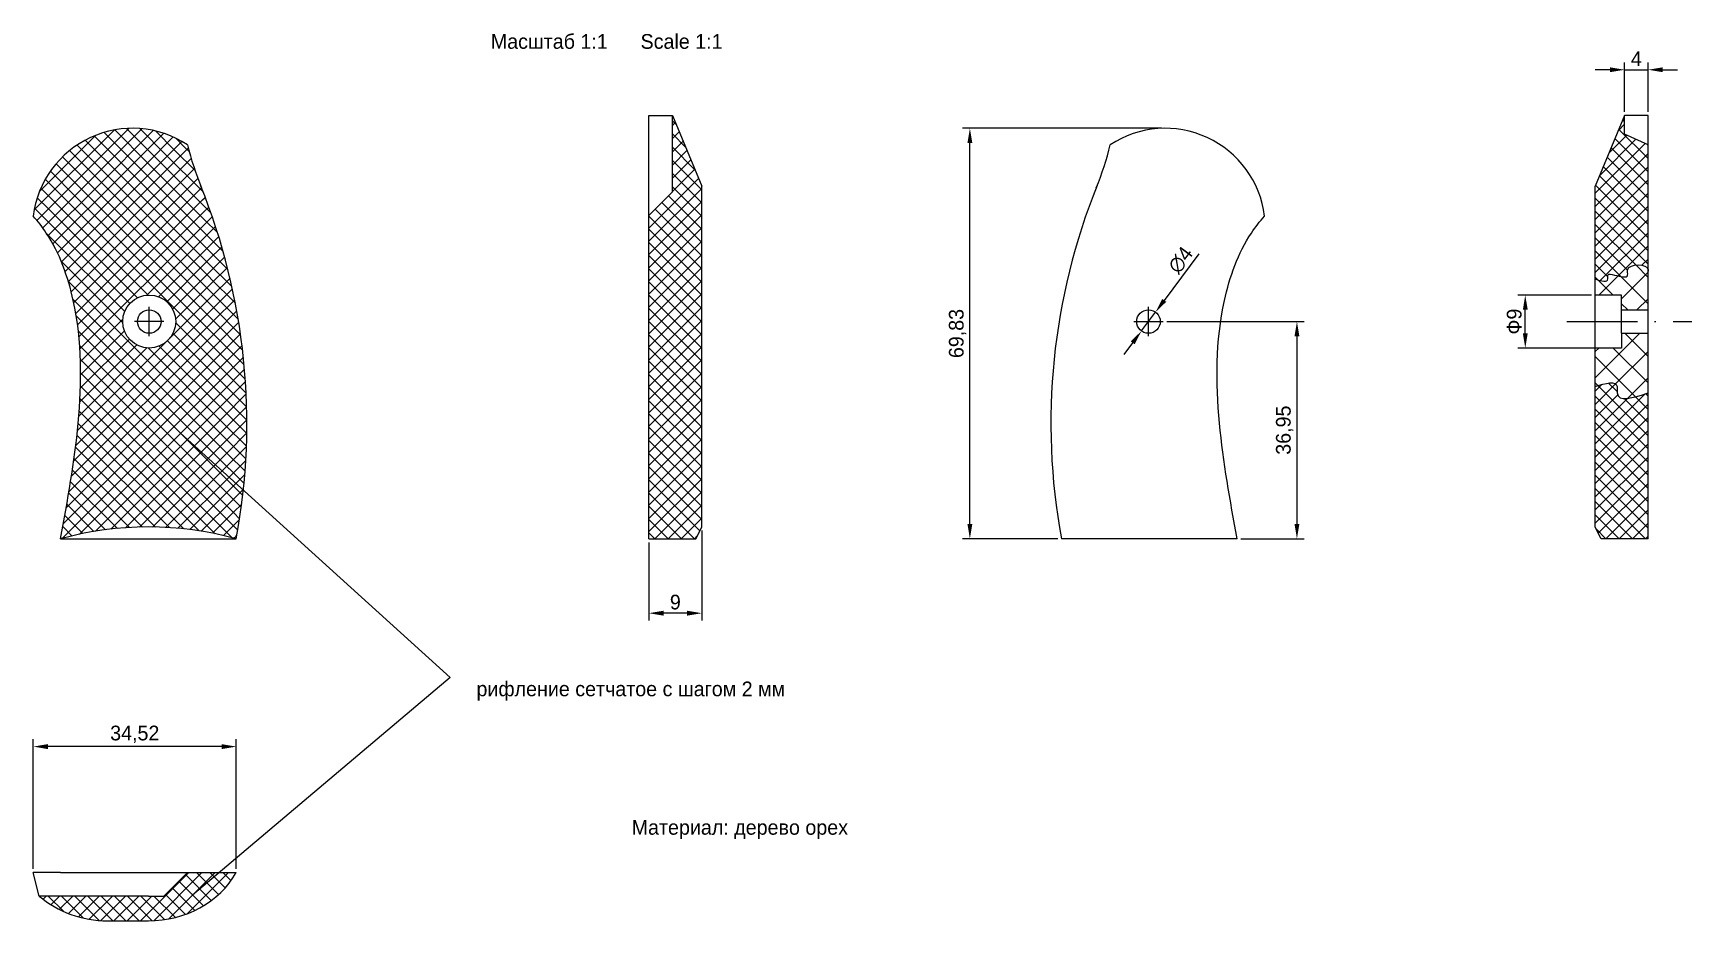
# Model space of a CAD drawing. Header units: millimetres. Extents: x -5 to 277, y -65 to 86.
import ezdxf

# ---------------------------------------------------------------- set-up
doc = ezdxf.new("R2010")
doc.units = ezdxf.units.MM
doc.linetypes.add('ACAD_ISO10W100', pattern=[18, 12, -3, 0, -3])
doc.dimstyles.new('ISO-25', dxfattribs={"dimtxt": 2.5, "dimasz": 2.5, "dimexe": 1.25, "dimexo": 0.625, "dimtad": 1, "dimtxsty": 'Standard', "dimcen": 2.5, "dimadec": 0, "dimazin": 0, "dimtfac": 1, "dimtmove": 0, "dimatfit": 3, "dimfxl": 0, "dimarcsym": 0})

# ---------------------------------------------------------------- blocks, each defined once
blk = doc.blocks.new('*D3')
at = {"color": 0, "lineweight": -2}
for p, q in [((109, 1.38), (109, -13.91)), ((100, -0.62), (100, -13.91)), ((106.5, -12.66), (102.5, -12.66))]:
    blk.add_line(p, q, dxfattribs=at)
at = {"color": 0}
for points in [[(102.5, -12.24), (102.5, -13.08), (100, -12.66)], [(106.5, -12.24), (106.5, -13.08), (109, -12.66)]]:
    blk.add_solid(points, dxfattribs=at)
at = {"layer": 'Defpoints', "color": 0}
for p in [(100, 0), (109, 2), (100, -12.66)]:
    blk.add_point(p, dxfattribs=at)
at = {"color": 0, "insert": (104.5, -10.79), "char_height": 2.5, "attachment_point": 5}
blk.add_mtext('9', dxfattribs=at)
blk = doc.blocks.new('*D4')
at = {"color": 0, "lineweight": -2}
for p, q in [((187.15, 69.83), (153.31, 69.83)), ((154.56, 2.5), (154.56, 67.33)), ((169.5, 0), (153.31, 0))]:
    blk.add_line(p, q, dxfattribs=at)
at = {"color": 0}
for points in [[(154.15, 67.33), (154.98, 67.33), (154.56, 69.83)], [(154.15, 2.5), (154.98, 2.5), (154.56, 0)]]:
    blk.add_solid(points, dxfattribs=at)
at = {"layer": 'Defpoints', "color": 0}
for p in [(154.56, 69.83), (187.77, 69.83), (170.13, 0)]:
    blk.add_point(p, dxfattribs=at)
at = {"color": 0, "insert": (152.48, 34.92), "char_height": 2.5, "attachment_point": 5, "rotation": 90}
blk.add_mtext('69,83', dxfattribs=at)
blk = doc.blocks.new('*D5')
at = {"color": 0, "lineweight": -2}
for p, q in [((-4.64, -56.16), (-4.64, -34.11)), ((27.37, -35.36), (-2.14, -35.36)), ((29.87, -56.16), (29.87, -34.11))]:
    blk.add_line(p, q, dxfattribs=at)
at = {"color": 0}
for points in [[(-2.14, -34.94), (-2.14, -35.78), (-4.64, -35.36)], [(27.37, -34.94), (27.37, -35.78), (29.87, -35.36)]]:
    blk.add_solid(points, dxfattribs=at)
at = {"layer": 'Defpoints', "color": 0}
for p in [(-4.64, -35.36), (-4.64, -56.79), (29.87, -56.79)]:
    blk.add_point(p, dxfattribs=at)
at = {"color": 0, "insert": (12.62, -33.28), "char_height": 2.5, "attachment_point": 5}
blk.add_mtext('34,52', dxfattribs=at)
blk = doc.blocks.new('*D6')
at = {"color": 0, "lineweight": -2}
for p, q in [((188.04, 36.95), (211.4, 36.95)), ((210.15, 34.45), (210.15, 2.5)), ((200.62, 0), (211.4, 0))]:
    blk.add_line(p, q, dxfattribs=at)
at = {"color": 0}
for points in [[(209.74, 34.45), (210.57, 34.45), (210.15, 36.95)], [(209.74, 2.5), (210.57, 2.5), (210.15, 0)]]:
    blk.add_solid(points, dxfattribs=at)
at = {"layer": 'Defpoints', "color": 0}
for p in [(187.42, 36.95), (200, 0), (210.15, 0)]:
    blk.add_point(p, dxfattribs=at)
at = {"color": 0, "insert": (208.07, 18.48), "char_height": 2.5, "attachment_point": 5, "rotation": 90}
blk.add_mtext('36,95', dxfattribs=at)
blk = doc.blocks.new('*D7')
at = {"color": 0, "lineweight": -2}
for p, q in [((193.5, 48.49), (187.61, 40.56)), ((183.73, 35.35), (186.11, 38.56)), ((182.23, 33.34), (180.74, 31.33))]:
    blk.add_line(p, q, dxfattribs=at)
at = {"color": 0}
for points in [[(187.27, 40.81), (187.94, 40.31), (186.11, 38.56)], [(181.9, 33.59), (182.57, 33.09), (183.73, 35.35)]]:
    blk.add_solid(points, dxfattribs=at)
at = {"layer": 'Defpoints', "color": 0}
for p in [(186.11, 38.56), (183.73, 35.35)]:
    blk.add_point(p, dxfattribs=at)
at = {"color": 0, "insert": (190.38, 47.43), "char_height": 2.5, "attachment_point": 5, "rotation": 53.3621}
blk.add_mtext('∅4', dxfattribs=at)
blk = doc.blocks.new('*D8')
at = {"color": 0, "lineweight": -2}
for p, q in [((260.21, 41.45), (247.71, 41.45)), ((248.96, 34.95), (248.96, 38.95)), ((260.82, 32.45), (247.71, 32.45))]:
    blk.add_line(p, q, dxfattribs=at)
at = {"color": 0}
for points in [[(248.55, 38.95), (249.38, 38.95), (248.96, 41.45)], [(248.55, 34.95), (249.38, 34.95), (248.96, 32.45)]]:
    blk.add_solid(points, dxfattribs=at)
at = {"layer": 'Defpoints', "color": 0}
for p in [(248.96, 41.45), (260.84, 41.45), (261.45, 32.45)]:
    blk.add_point(p, dxfattribs=at)
at = {"color": 0, "insert": (247.09, 36.95), "char_height": 2.5, "attachment_point": 5, "rotation": 90}
blk.add_mtext('Ф9', dxfattribs=at)
blk = doc.blocks.new('*D9')
at = {"color": 0, "lineweight": -2}
for p, q in [((263.34, 79.79), (260.84, 79.79)), ((265.84, 72.62), (265.84, 81.04)), ((265.84, 79.79), (269.84, 79.79)), ((269.84, 72.62), (269.84, 81.04)), ((272.34, 79.79), (274.84, 79.79))]:
    blk.add_line(p, q, dxfattribs=at)
at = {"color": 0}
for points in [[(263.34, 80.21), (263.34, 79.38), (265.84, 79.79)], [(272.34, 80.21), (272.34, 79.38), (269.84, 79.79)]]:
    blk.add_solid(points, dxfattribs=at)
at = {"layer": 'Defpoints', "color": 0}
for p in [(269.84, 79.79), (265.84, 72), (269.84, 72)]:
    blk.add_point(p, dxfattribs=at)
at = {"color": 0, "insert": (267.84, 81.67), "char_height": 2.5, "attachment_point": 5}
blk.add_mtext('4', dxfattribs=at)

msp = doc.modelspace()

# ---------------------------------------------------------------- hatches: boundary and pattern name
h = msp.add_hatch()
h.set_pattern_fill('ANSI37', color=256, scale=0.5, style=0)
h.paths.add_polyline_path([(109, 60), (104, 72), (104, 59), (100, 55), (100, 0), (108, 0), (109, 2)])
edge = h.paths.add_edge_path()
edge.add_ellipse((14.937, -50), major_axis=(-16.75, 0), ratio=0.8955224, start_angle=450, end_angle=513.097)
edge.add_line((29.874, -56.787), (21.571, -56.787))
edge.add_line((21.571, -56.787), (17.571, -60.787))
edge.add_line((17.571, -60.787), (14.937, -60.787))
edge.add_line((14.937, -60.787), (-3.611, -60.787))
edge.add_ellipse((8.027, -50), major_axis=(-16.75, 0), ratio=0.8955224, start_angle=405.98419, end_angle=450)
edge.add_line((8.027, -65), (14.937, -65))
h = msp.add_hatch()
h.set_pattern_fill('ANSI37', color=256, scale=0.5, style=0)
edge = h.paths.add_edge_path()
edge.add_line((269.84, 67.034), (265.84, 68.826))
edge.add_line((265.84, 68.826), (265.84, 72))
edge.add_line((265.84, 72), (260.84, 60))
edge.add_line((260.84, 60), (260.84, 44.196))
edge.add_spline(control_points=[(260.84, 44.196), (261.899, 43.86), (263.284, 43.421), (262.818, 45.209), (264.608, 44.742), (266.687, 44.17), (265.844, 46.906), (269.714, 46.87), (269.84, 45.756)], knot_values=[0, 0, 0, 0, 2.172003, 2.8407741, 3.9563897, 6.1876226, 7.0793179, 10.5604664, 10.5604664, 10.5604664, 10.5604664], degree=3, periodic=0)
edge.add_line((269.84, 45.756), (269.84, 67.034))
edge = h.paths.add_edge_path()
edge.add_spline(control_points=[(269.84, 24.802), (267.268, 23.986), (264.153, 22.997), (264.91, 27.126), (262.611, 26.443), (260.84, 25.916)], knot_values=[0, 0, 0, 0, 5.2661342, 6.3807529, 10.1146187, 10.1146187, 10.1146187, 10.1146187], degree=3, periodic=0)
edge.add_line((260.84, 25.916), (260.84, 2))
edge.add_line((260.84, 2), (261.84, 0))
edge.add_line((261.84, 0), (269.84, 0))
edge.add_line((269.84, 0), (269.84, 24.802))
h = msp.add_hatch()
h.set_pattern_fill('ANSI37', color=256, scale=0.5, style=0)
h.set_pattern_definition([(135, (200, -1e-13), (1.122532, 1.122532), []), (45, (200, -1e-13), (1.122532, -1.122532), [])])
edge = h.paths.add_edge_path()
edge.add_spline(control_points=[(0, 0), (1.197, 6.518), (3.636, 19.885), (3.689, 37.828), (-0.565, 49.787), (-3.835, 53.995), (-4.643, 54.91)], knot_values=[0.2516286, 0.2516286, 0.2516286, 0.2516286, 20.1296026, 41.0102156, 53.3971482, 57.0681631, 57.0681631, 57.0681631, 57.0681631], degree=3, periodic=0)
edge.add_arc((12.23, 52.83), 17, 416.66583, 532.97325, ccw=False)
edge.add_arc((73.82, 80), 53.833, 193.93747, 202.12992)
edge.add_arc((-76.328, 19.622), 108, 349.5318, 381.7945, ccw=False)
edge.add_arc((14.937, -54.63), 56.635, 434.70773, 465.29227)
h.paths.add_polyline_path([(19.58, 36.952, 1), (10.58, 36.952, 1)], flags=16)
h = msp.add_hatch()
h.set_pattern_fill('ANSI37', color=256, style=0)
edge = h.paths.add_edge_path()
edge.add_spline(control_points=[(269.84, 45.756), (269.714, 46.87), (265.844, 46.906), (266.687, 44.17), (264.608, 44.742), (262.818, 45.209), (263.284, 43.421), (261.899, 43.86), (260.84, 44.196)], knot_values=[0, 0, 0, 0, 3.4811484, 4.3728437, 6.6040767, 7.7196923, 8.3884633, 10.5604664, 10.5604664, 10.5604664, 10.5604664], degree=3, periodic=0)
edge.add_line((260.84, 44.196), (260.84, 41.452))
edge.add_line((260.84, 41.452), (265.34, 41.452))
edge.add_line((265.34, 41.452), (265.34, 38.952))
edge.add_line((265.34, 38.952), (269.84, 38.952))
edge.add_line((269.84, 38.952), (269.84, 45.756))
edge = h.paths.add_edge_path()
edge.add_line((269.84, 34.952), (265.34, 34.952))
edge.add_line((265.34, 34.952), (265.34, 32.452))
edge.add_line((265.34, 32.452), (260.84, 32.452))
edge.add_line((260.84, 32.452), (260.84, 25.916))
edge.add_spline(control_points=[(260.84, 25.916), (262.611, 26.443), (264.91, 27.126), (264.153, 22.997), (267.268, 23.986), (269.84, 24.802)], knot_values=[0, 0, 0, 0, 3.7338658, 4.8484844, 10.1146187, 10.1146187, 10.1146187, 10.1146187], degree=3, periodic=0)
edge.add_line((269.84, 24.802), (269.84, 34.952))

# ---------------------------------------------------------------- linework, layer by layer
for p, q in [((100, 0), (100, 72)), ((100, 72), (104, 72)), ((104, 72), (109, 60)), ((104, 59), (104, 72)), ((265.84, 72), (260.84, 60)), ((269.84, 72), (265.84, 72)), ((265.84, 68.826), (265.84, 72)), ((269.84, 0), (269.84, 72)), ((269.84, 67.034), (265.84, 68.826)), ((109, 2), (109, 60)), ((260.84, 2), (260.84, 60)), ((100, 55), (104, 59)), ((265.34, 41.452), (260.84, 41.452)), ((265.34, 38.952), (265.34, 41.452)), ((17.58, 36.952), (12.58, 36.952)), ((15.08, 34.452), (15.08, 39.452)), ((182.42, 36.952), (187.42, 36.952)), ((184.92, 34.452), (184.92, 39.452)), ((265.34, 38.952), (269.84, 38.952)), ((265.34, 34.952), (265.34, 38.952)), ((265.34, 34.952), (265.34, 32.452)), ((265.34, 34.952), (269.84, 34.952)), ((265.34, 32.452), (260.84, 32.452)), ((20.395, 17.961), (66.255, -23.617)), ((100, 0), (108, 0)), ((108, 0), (109, 2)), ((200, 0), (186.357, 0)), ((261.84, 0), (260.84, 2)), ((269.84, 0), (261.84, 0)), ((0, 0), (13.643, 0)), ((13.643, 0), (19.643, 0)), ((19.643, 0), (29.874, 0)), ((180.357, 0), (170.126, 0)), ((186.357, 0), (180.357, 0)), ((66.255, -23.617), (22.451, -60.617)), ((0, -56.787), (-4.643, -56.787)), ((-3.611, -60.787), (-4.643, -56.787)), ((0, -56.787), (29.874, -56.787)), ((21.571, -56.787), (17.571, -60.787)), ((14.937, -60.787), (-3.611, -60.787)), ((14.937, -60.787), (17.571, -60.787)), ((8.027, -65), (14.937, -65))]:
    msp.add_line(p, q)
at = {"color": 1, "linetype": 'ACAD_ISO10W100', "lineweight": 5}
msp.add_line((256.027, 36.952), (277.271, 36.952), dxfattribs=at)
for centre, radius in [((15.08, 36.952), 4.5), ((15.08, 36.952), 2), ((184.92, 36.952), 2)]:
    msp.add_circle(centre, radius)
for centre, radius, start, end in [((12.23, 52.83), 17, 56.66583, 172.97325), ((187.77, 52.83), 17, 7.02675, 123.33417), ((73.82, 80), 53.833, 193.93747, 202.12994), ((126.18, 80), 53.833, 337.87006, 346.06253), ((-76.328, 19.622), 108, 349.5318, 22.01766), ((276.328, 19.622), 108, 157.98234, 190.4682), ((14.937, -54.63), 56.635, 74.70773, 105.29227)]:
    msp.add_arc(centre, radius, start, end)
for centre, start_param, end_param in [((14.937, -50), 7.8539816, 8.9552321), ((8.027, -50), 7.0857607, 7.8539816)]:
    msp.add_ellipse(centre, major_axis=(-16.75, 0), ratio=0.8955224, start_param=start_param, end_param=end_param)
for points in [[(0, 0), (1.197, 6.518), (3.636, 19.885), (3.689, 37.828), (-0.565, 49.787), (-3.835, 53.995), (-4.643, 54.91)], [(200, 0), (198.803, 6.518), (196.364, 19.885), (196.311, 37.828), (200.565, 49.787), (203.835, 53.995), (204.643, 54.91)]]:
    msp.add_open_spline(points, degree=3, knots=[0.2516286, 0.2516286, 0.2516286, 0.2516286, 20.1296026, 41.0102156, 53.3971482, 57.0681631, 57.0681631, 57.0681631, 57.0681631])
for points in [[(260.84, 44.196), (263.012, 44.196), (263.012, 44.865), (264.127, 44.865), (266.359, 44.865), (266.359, 45.756), (269.84, 45.756), (269.84, 45.534)], [(260.84, 25.916), (264.574, 25.916), (264.574, 24.802), (269.84, 24.802)]]:
    msp.add_spline(points, degree=3)

# ---------------------------------------------------------------- texts
for s, p in [('Масштаб 1:1      Scale 1:1', (73.136, 83.357)), ('рифление сетчатое с шагом 2 мм', (70.702, -26.791)), ('Материал: дерево орех', (97.08, -50.35))]:
    msp.add_text(s, height=2.5).set_placement(p)

# ---------------------------------------------------------------- dimensions: what is measured, and where the dimension line sits
for base, p1, p2, picture, middle in [((269.84, 79.793), (265.84, 72), (269.84, 72), '*D9', (267.84, 81.668)), ((100, -12.661), (109, 2), (100, 0), '*D3', (104.5, -10.786)), ((-4.643, -35.36), (29.874, -56.787), (-4.643, -56.787), '*D5', (12.616, -33.277))]:
    dim = msp.add_linear_dim(base=base, p1=p1, p2=p2, dimstyle='ISO-25', override={"dimtmove": 1})
    dim.commit()
    dim.dimension.update_dxf_attribs({"geometry": picture, "text_midpoint": middle})
for base, p1, p2, picture, middle in [((154.563, 69.83), (170.126, 0), (187.77, 69.83), '*D4', (152.48, 34.915)), ((210.153, 0), (187.42, 36.952), (200, 0), '*D6', (208.07, 18.476))]:
    dim = msp.add_linear_dim(base=base, p1=p1, p2=p2, angle=90, dimstyle='ISO-25', override={"dimtmove": 1})
    dim.commit()
    dim.dimension.update_dxf_attribs({"geometry": picture, "text_midpoint": middle})
dim = msp.add_diameter_dim_2p(p1=(183.726, 35.347), p2=(186.113, 38.557), dimstyle='ISO-25', override={"dimtmove": 1})
dim.commit()
dim.dimension.update_dxf_attribs({"geometry": '*D7', "text_midpoint": (191.884, 46.316), "dimtype": 163})
dim = msp.add_linear_dim(base=(248.962, 41.452), p1=(261.448, 32.452), p2=(260.84, 41.452), angle=90, text='Ф9', dimstyle='ISO-25', override={"dimtmove": 1})
dim.commit()
dim.dimension.update_dxf_attribs({"geometry": '*D8', "text_midpoint": (247.087, 36.952)})

doc.saveas('drawing.dxf')
